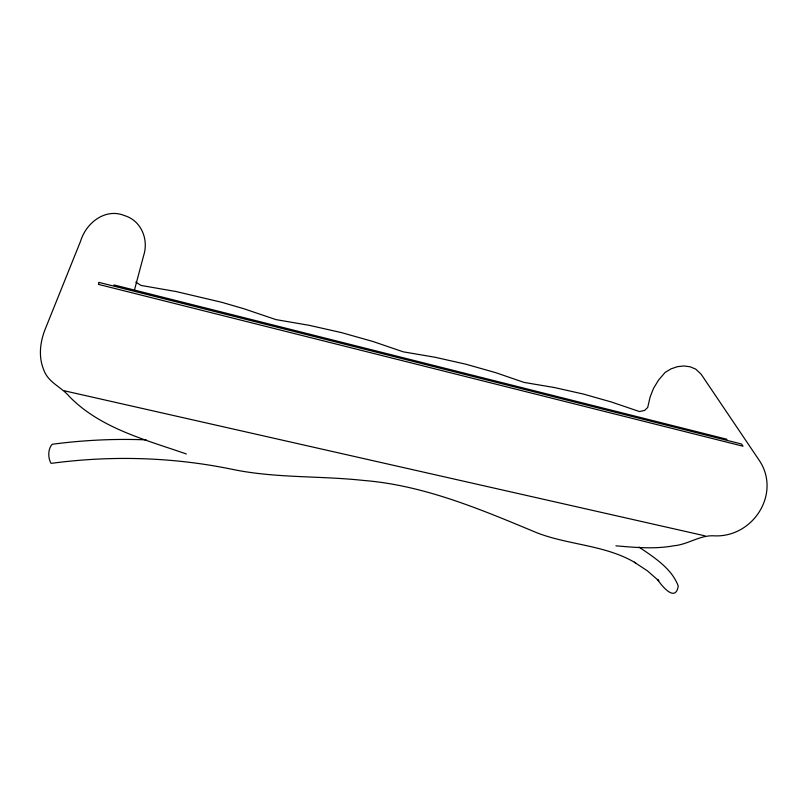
<?xml version="1.0" encoding="UTF-8"?>
<svg xmlns="http://www.w3.org/2000/svg" width="807" height="807" viewBox="0 0 807 807"><rect width="100%" height="100%" fill="white"/><g stroke="black" fill="none" stroke-linecap="round" stroke-linejoin="round"><path stroke-width="1.21" d="M134.376 290.349L143.565 255.859C148.962 239.669 141.376 220.553 124.379 215.55C105.303 207.722 86.046 222.954 80.609 241.111L45.323 328.863C40.148 341.714 38.242 356.553 43.679 369.646C47.936 382.427 61.332 386.906 69.251 396.388C100.149 428.285 145.653 439.785 186.326 453.978M135.869 282.117L140.973 285.426L176.077 291.539L221.622 302.272L243.734 308.708L275.944 319.602L309.202 325.322L341.603 332.645L372.985 341.502L403.197 351.822L434.943 357.229L465.78 364.189L495.548 372.612L524.116 382.427L554.278 387.511L583.471 394.078L611.575 402.057L639.437 411.55L644.622 410.41L647.698 407.474L650.139 396.963L653.539 388.338L658.583 380.057L665.129 372.41L670.99 368.88L677.426 366.681L683.983 365.964L690.207 366.792L695.654 369.081L701.081 374.135L759.538 460.807C781.115 493.662 753.193 537.442 714.578 535.858C700.305 534.718 688.058 544.604 673.835 545.764C654.709 549.335 635.119 547.439 615.902 545.835M146.158 439.865C114.786 438.594 83.313 440.138 52.193 444.274C47.895 448.894 47.865 457.761 50.912 463.137L51.678 463.309C111.82 455.279 173.374 457.075 232.809 469.442C275.742 478.289 319.774 475.706 363.12 480.407C424.593 485.269 481.254 509.661 537.401 532.983C569.55 545.26 605.704 544.987 635.734 563.004L634.352 562.227L647.486 570.902L658.805 580.818L657.453 579.426C661.478 585.529 675.509 603.091 678.243 586.053C671.878 568.572 653.841 557.143 638.983 547.085M64.399 390.81L705.036 535.858M113.898 284.901L726.956 439.27M99.09 282.42L98.434 284.367L743.015 446.21L741.562 444.021L99.09 282.42"/></g></svg>
